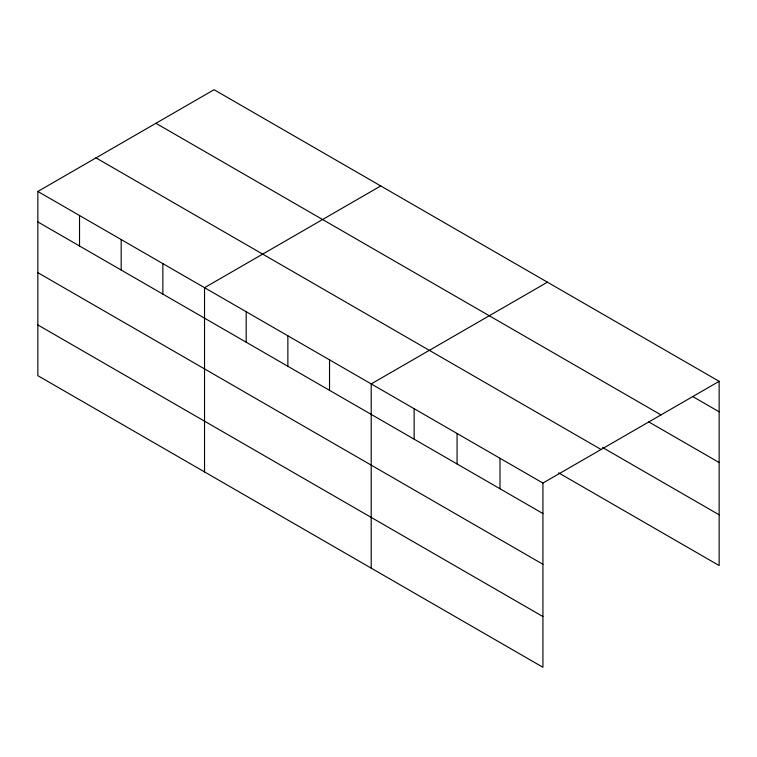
<?xml version="1.0" encoding="UTF-8"?>
<svg xmlns="http://www.w3.org/2000/svg" width="757" height="757" viewBox="0 0 757 757"><rect width="100%" height="100%" fill="white"/><g stroke="black" fill="none" stroke-linecap="round" stroke-linejoin="round"><path stroke-width="1.14" d="M542.93 564.277L542.93 483.061L37.85 191.455L37.85 375.671L542.93 667.286L542.93 564.277L37.85 272.671M558.666 472.888L719.15 565.545L719.15 381.329L214.07 89.714L37.85 191.455M380.743 185.948L204.532 287.688L204.532 471.904M547.425 282.181L371.204 383.913L371.204 568.138M542.93 483.061L719.15 381.329M692.57 396.46L719.15 411.808M155.914 123.296L661.003 414.902M648.617 421.819L719.15 462.536M602.619 447.529L719.15 514.807M95.997 157.882L601.086 449.488M37.85 221.933L542.93 513.539M37.85 324.942L542.93 616.548M499.998 458.278L499.998 488.757M457.067 433.487L457.067 463.965M414.136 408.704L414.136 439.183M329.532 359.859L329.532 390.338M287.868 335.805L287.868 366.284M246.195 311.742L246.195 342.221M162.859 263.625L162.859 294.104M121.186 239.572L121.186 270.05M79.523 215.518L79.523 245.997"/></g></svg>
